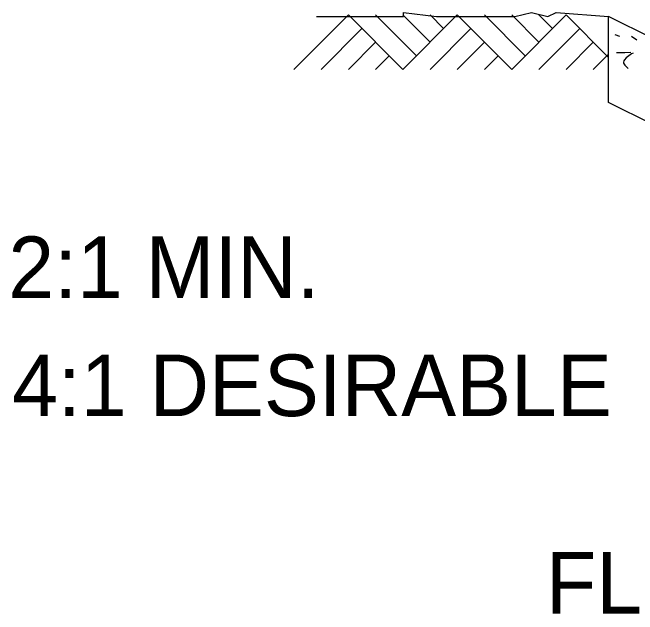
# Model space of a CAD drawing. Extents: x 997.6 to 1036.6, y 998.9 to 1071.3.
# Drawn here: x 1018.098 to 1020.128, y 1005.339 to 1007.294 of the extents above; entities that cross this region are included whole.
import ezdxf

# ---------------------------------------------------------------- set-up
doc = ezdxf.new("R2010")
doc.units = 0
doc.layers.add('Level 1', color=7, linetype='Continuous')
doc.layers.add('Level 5', color=7, linetype='Continuous')

msp = doc.modelspace()

# ---------------------------------------------------------------- linework, layer by layer
at = {"layer": 'Level 1'}
for p, q in [((1019.0118, 1007.1089), (1019.1885, 1007.2858)), ((1019.1885, 1007.2858), (1019.3653, 1007.1089)), ((1019.277, 1007.2858), (1019.4095, 1007.1532)), ((1019.3653, 1007.1089), (1019.5421, 1007.2858)), ((1019.3653, 1007.2858), (1019.4537, 1007.1973)), ((1019.4537, 1007.2858), (1019.4979, 1007.2415)), ((1019.5421, 1007.2858), (1019.7189, 1007.1089)), ((1019.6306, 1007.2858), (1019.7631, 1007.1532)), ((1019.7189, 1007.1089), (1019.8957, 1007.2858)), ((1019.7189, 1007.2858), (1019.8073, 1007.1973)), ((1019.8073, 1007.2858), (1019.8515, 1007.2415)), ((1019.8957, 1007.2858), (1020.0337, 1007.1478)), ((1020.0337, 1007.001), (1020.0337, 1007.2805)), ((1020.584, 1007.0053), (1020.0337, 1007.2805)), ((1019.1002, 1007.1089), (1019.2328, 1007.2415)), ((1019.4538, 1007.1089), (1019.5863, 1007.2415)), ((1019.8073, 1007.1089), (1019.9399, 1007.2415)), ((1019.1885, 1007.1089), (1019.2769, 1007.1973)), ((1019.5421, 1007.1089), (1019.6305, 1007.1973)), ((1019.8957, 1007.1089), (1019.9841, 1007.1973)), ((1019.2769, 1007.1089), (1019.3211, 1007.1532)), ((1019.6305, 1007.1089), (1019.6747, 1007.1532)), ((1019.9841, 1007.1089), (1020.0337, 1007.1586)), ((1022.5191, 1005.7583), (1020.0337, 1007.001))]:
    msp.add_line(p, q, dxfattribs=at)
msp.add_lwpolyline([(1019.0853, 1007.2803), (1019.3672, 1007.2803), (1019.3672, 1007.2937), (1019.4745, 1007.2803), (1019.7293, 1007.2803), (1019.783, 1007.2937), (1019.8367, 1007.2803), (1019.8635, 1007.2937), (1020.0337, 1007.2805)], dxfattribs=at)
at = {"layer": 'Level 5'}
for points in [[(1020.0698, 1007.2155), (1020.0555, 1007.2212)], [(1020.1255, 1007.2043), (1020.1078, 1007.2156)], [(1020.0592, 1007.1633), (1020.0869, 1007.164)], [(1020.0911, 1007.1463), (1020.0849, 1007.1396)], [(1020.0869, 1007.164), (1020.1058, 1007.1653)], [(1020.1084, 1007.1593), (1020.0911, 1007.1463)], [(1020.113, 1007.1616), (1020.1084, 1007.1593)], [(1020.083, 1007.1363), (1020.0821, 1007.1329)], [(1020.0821, 1007.1329), (1020.0825, 1007.129)], [(1020.0825, 1007.129), (1020.0863, 1007.1221)], [(1020.0849, 1007.1396), (1020.083, 1007.1363)], [(1020.0863, 1007.1221), (1020.0973, 1007.1118)]]:
    msp.add_lwpolyline(points, dxfattribs=at)

# ---------------------------------------------------------------- texts
at = {"layer": 'Level 1'}
for s, p in [('2:1 MIN.', (1018.0843, 1006.3663)), ('4:1 DESIRABLE', (1018.0967, 1005.9829)), ('FLOW LINE', (1019.8304, 1005.3416))]:
    msp.add_text(s, height=0.2, dxfattribs=at).set_placement(p)

doc.saveas('drawing.dxf')
